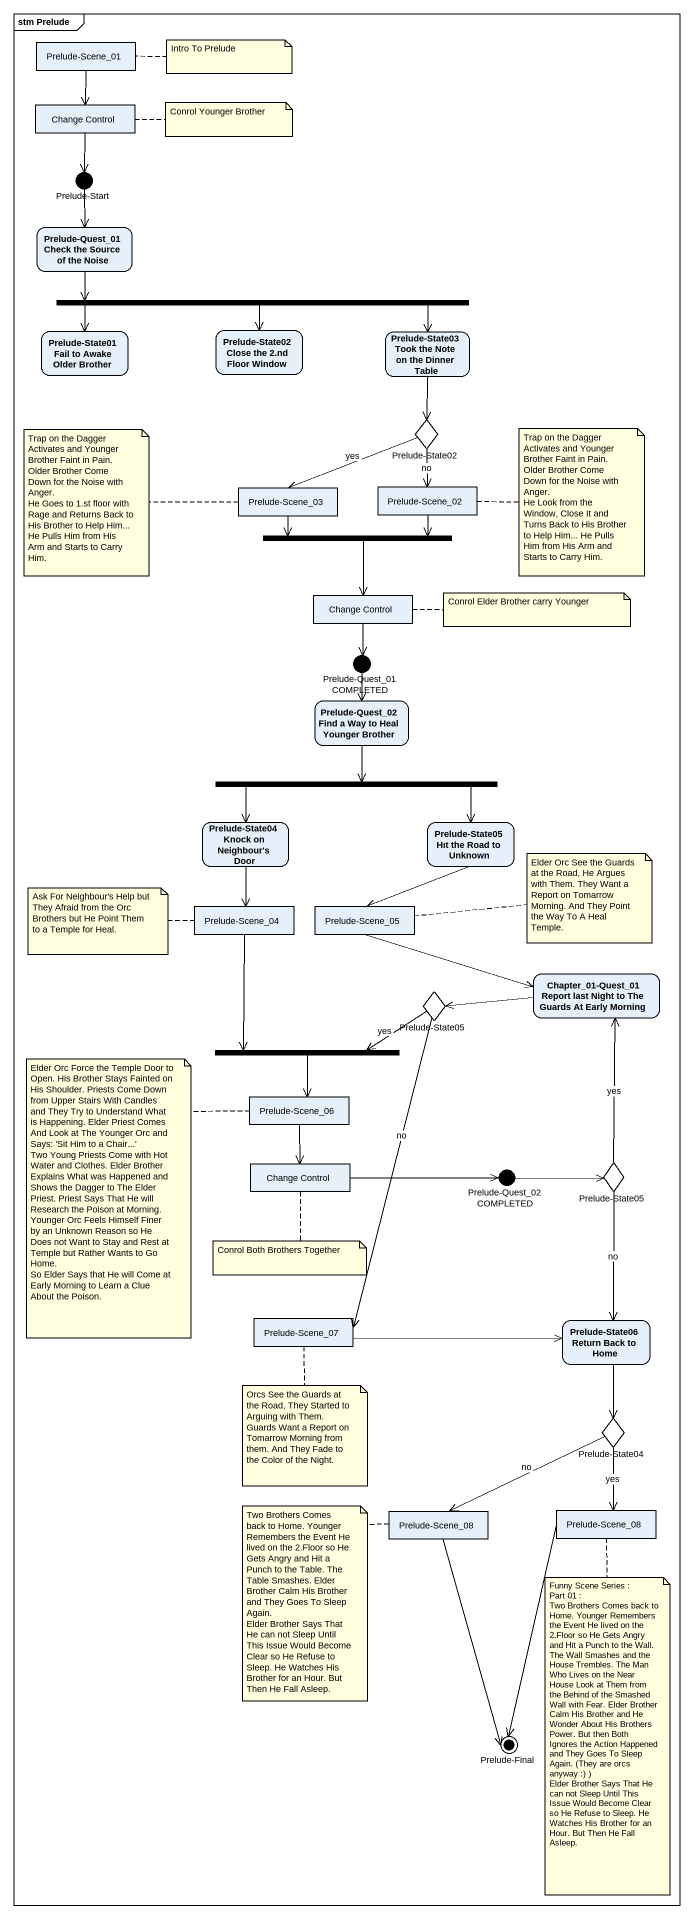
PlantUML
@startuml
mainframe stm Prelude
hide empty description
state "Prelude-Scene_01" as Prelude_Scene_01 <<object>>
state "Change Control" as Change_Control <<object>>
state "Prelude-Start" as Prelude_Start <<start>>
state "Prelude-Quest_01 Check the Source of the Noise" as Prelude_Quest_01_Check_the
state fork1 <<fork>>
state "Prelude-State01 Fail to Awake Older Brother" as Prelude_State01_Fail_to
state "Prelude-State02 Close the 2.nd Floor Window" as Prelude_State02_Close_the_2
state "Prelude-State03 Took the Note on the Dinner Table" as Prelude_State03_Took_the
state "Prelude-State02" as Prelude_State02 <<choice>>
state "Prelude-Scene_03" as Prelude_Scene_03 <<object>>
state "Prelude-Scene_02" as Prelude_Scene_02 <<object>>
state fork2 <<join>>
state "Change Control" as Change_Control_2 <<object>>
state "Prelude-Quest_01 COMPLETED" as Prelude_Quest_01_COMPLETED <<choice>>
state "Prelude-Quest_02 Find a Way to Heal Younger Brother" as Prelude_Quest_02_Find_a_Way
state fork3 <<fork>>
state "Prelude-State04 Knock on Neighbour's Door" as Prelude_State04_Knock_on
state "Prelude-State05 Hıt the Road to Unknown" as Prelude_State05_Hıt_the
state "Prelude-Scene_04" as Prelude_Scene_04 <<object>>
state "Prelude-Scene_05" as Prelude_Scene_05 <<object>>
state "Chapter_01-Quest_01 Report last Night to The Guards At Early Morning" as Chapter_01_Quest_01_Report
state "Prelude-State05" as Prelude_State05 <<choice>>
state fork4 <<join>>
state "Prelude-Scene_06" as Prelude_Scene_06 <<object>>
state "Change Control" as Change_Control_3 <<object>>
state "Prelude-Quest_02 COMPLETED" as Prelude_Quest_02_COMPLETED <<choice>>
state "Prelude-State05" as Prelude_State05_2 <<choice>>
state "Prelude-Scene_07" as Prelude_Scene_07 <<object>>
state "Prelude-State06 Return Back to Home" as Prelude_State06_Return_Back
state "Prelude-State04" as Prelude_State04 <<choice>>
state "Prelude-Scene_08" as Prelude_Scene_08 <<object>>
state "Prelude-Scene_08" as Prelude_Scene_08_2 <<object>>
state "Prelude-Final" as Prelude_Final <<end>>
Prelude_Scene_01 --> Change_Control
Change_Control --> Prelude_Start
Prelude_Start --> Prelude_Quest_01_Check_the
Prelude_Quest_01_Check_the -right-> fork1
fork1 -left-> Prelude_State01_Fail_to
fork1 --> Prelude_State02_Close_the_2
fork1 -right-> Prelude_State03_Took_the
Prelude_State03_Took_the --> Prelude_State02
Prelude_State02 -left-> Prelude_Scene_03 : yes
Prelude_State02 --> Prelude_Scene_02 : no
Prelude_Scene_03 -right-> fork2
Prelude_Scene_02 -left-> fork2
fork2 --> Change_Control_2
Change_Control_2 --> Prelude_Quest_01_COMPLETED
Prelude_Quest_01_COMPLETED --> Prelude_Quest_02_Find_a_Way
Prelude_Quest_02_Find_a_Way --> fork3
fork3 -left-> Prelude_State04_Knock_on
fork3 -right-> Prelude_State05_Hıt_the
Prelude_State04_Knock_on --> Prelude_Scene_04
Prelude_State05_Hıt_the --> Prelude_Scene_05
Prelude_Scene_04 --> fork4
Prelude_Scene_05 -right-> Chapter_01_Quest_01_Report
Chapter_01_Quest_01_Report -left-> Prelude_State05
Prelude_State05 -left-> fork4 : yes
Prelude_State05 --> Prelude_Scene_07 : no
fork4 --> Prelude_Scene_06
Prelude_Scene_06 --> Change_Control_3
Change_Control_3 -right-> Prelude_Quest_02_COMPLETED
Prelude_Quest_02_COMPLETED -right-> Prelude_State05_2
Prelude_State05_2 -up-> Chapter_01_Quest_01_Report : yes
Prelude_State05_2 --> Prelude_State06_Return_Back : no
Prelude_Scene_07 -right-> Prelude_State06_Return_Back
Prelude_State06_Return_Back --> Prelude_State04
Prelude_State04 -left-> Prelude_Scene_08 : no
Prelude_State04 --> Prelude_Scene_08_2 : yes
Prelude_Scene_08 --> Prelude_Final
Prelude_Scene_08_2 --> Prelude_Final
note right of Prelude_Scene_01 : Intro To Prelude
note right of Change_Control : Conrol Younger Brother
note left of Prelude_Scene_03
  Trap on the Dagger Activates and Younger Brother Faint in Pain. Older Brother Come Down for the Noise with Anger.
  He Goes to 1.st floor with Rage and Returns Back to His Brother to Help Him... He Pulls Him from His Arm and Starts to Carry Him.
end note
note right of Prelude_Scene_02
  Trap on the Dagger Activates and Younger Brother Faint in Pain. Older Brother Come Down for the Noise with Anger.
  He Look from the Window, Close It and Turns Back to His Brother to Help Him... He Pulls Him from His Arm and Starts to Carry Him.
end note
note right of Change_Control_2 : Conrol Elder Brother carry Younger
note right of Prelude_Scene_05 : Elder Orc See the Guards at the Road, He Argues with Them. They Want a Report on Tomarrow Morning. And They Point the Way To A Heal Temple.
note left of Prelude_Scene_04 : Ask For Neighbour's Help but They Afraid from the Orc Brothers but He Point Them to a Temple for Heal.
note left of Prelude_Scene_06
  Elder Orc Force the Temple Door to Open. His Brother Stays Fainted on His Shoulder. Priests Come Down from Upper Stairs With Candles and They Try to Understand What is Happening. Elder Priest Comes And Look at The Younger Orc and Says: 'Sit Him to a Chair...'
  Two Young Priests Come with Hot Water and Clothes. Elder Brother Explains What was Happened and Shows the Dagger to The Elder Priest. Priest Says That He will Research the Poison at Morning.
  Younger Orc Feels Himself Finer by an Unknown Reason so He Does not Want to Stay and Rest at Temple but Rather Wants to Go Home.
  So Elder Says that He will Come at Early Morning to Learn a Clue About the Poison.
end note
note bottom of Change_Control_3 : Conrol Both Brothers Together
note bottom of Prelude_Scene_07 : Orcs See the Guards at the Road, They Started to Arguing with Them. Guards Want a Report on Tomarrow Morning from them. And They Fade to the Color of the Night.
note left of Prelude_Scene_08
  Two Brothers Comes back to Home. Younger Remembers the Event He lived on the 2.Floor so He Gets Angry and Hit a Punch to the Table. The Table Smashes. Elder Brother Calm His Brother and They Goes To Sleep Again.
  Elder Brother Says That He can not Sleep Until This Issue Would Become Clear so He Refuse to Sleep. He Watches His Brother for an Hour. But Then He Fall Asleep.
end note
note bottom of Prelude_Scene_08_2
  Funny Scene Series :
  Part 01 :
  Two Brothers Comes back to Home. Younger Remembers the Event He lived on the 2.Floor so He Gets Angry and Hit a Punch to the Wall. The Wall Smashes and the House Trembles. The Man Who Lives on the Near House Look at Them from the Behind of the Smashed Wall with Fear. Elder Brother Calm His Brother and He Wonder About His Brothers Power. But then Both Ignores the Action Happened and They Goes To Sleep Again. (They are orcs anyway :) )
  Elder Brother Says That He can not Sleep Until This Issue Would Become Clear so He Refuse to Sleep. He Watches His Brother for an Hour. But Then He Fall Asleep.
end note
@enduml
